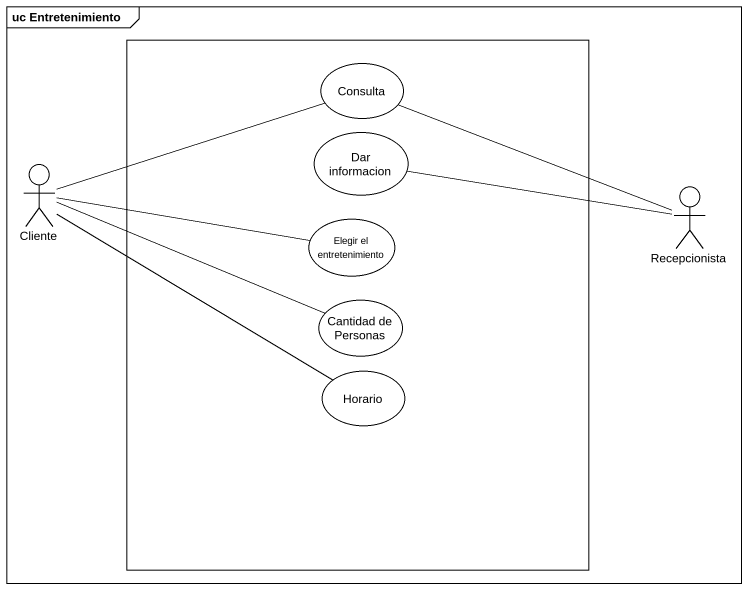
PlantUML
@startuml
mainframe uc Entretenimiento
rectangle " " as rectangle1 {
  usecase Consulta
  usecase "Dar informacion" as Dar_informacion
  usecase "Elegir el entretenimiento" as Elegir_el_entretenimiento
  usecase "Cantidad de Personas" as Cantidad_de_Personas
  usecase Horario
}
actor Cliente
actor Recepcionista
Cliente -right- Consulta
Cliente -right- Elegir_el_entretenimiento
Cliente -right- Cantidad_de_Personas
Cliente -right- Horario
Recepcionista -left- Consulta
Recepcionista -left- Dar_informacion
@enduml
